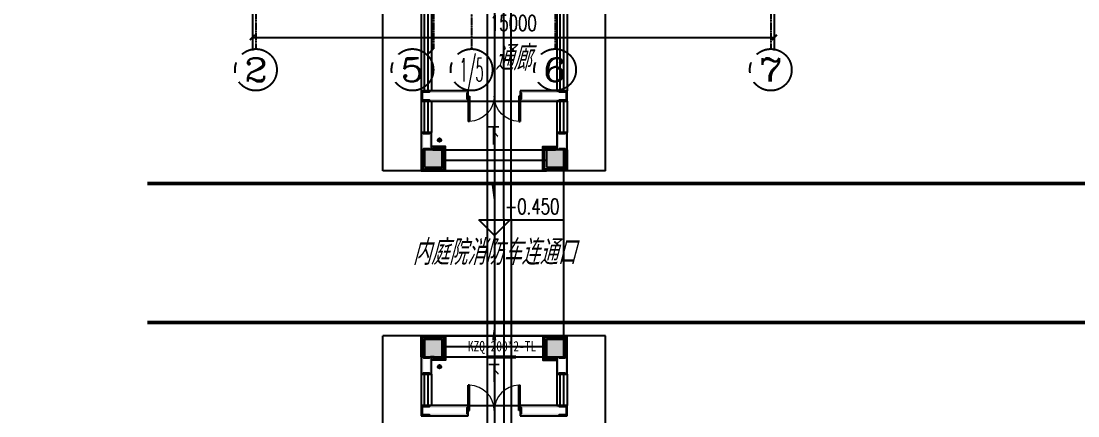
# Model space of a CAD drawing. Extents: x 1241380 to 1952554, y 1012187 to 1766051.
# Drawn here: x 1568965 to 1599344, y 1219321 to 1230675 of the extents above; entities that cross this region are included whole.
import ezdxf
from ezdxf.enums import TextEntityAlignment as Align

# ---------------------------------------------------------------- set-up
doc = ezdxf.new("R2010")
doc.units = 0
doc.linetypes.add('CENTER', pattern=[2, 1.25, -0.25, 0.25, -0.25])
for name, color, linetype in [('1-建筑底图', 8, 'Continuous'), ('AXIS', 251, 'CENTER'), ('AXIS_TEXT', 7, 'Continuous'), ('CABLETRAY_PDS', 4, 'Continuous'), ('PUB_DIM', 11, 'Continuous'), ('PUB_HATCH', 8, 'Continuous'), ('内网桥架', 1, 'Continuous'), ('抗震支吊架', 2, 'Continuous'), ('排水', 153, 'Continuous')]:
    doc.layers.add(name, color=color, linetype=linetype)
doc.styles.add('_TCH_AXIS', font='COMPLEX', dxfattribs={"bigfont": 'GBCBIG'})
doc.styles.add('_TCH_DIM', font='SIMPLEX', dxfattribs={"bigfont": 'GBCBIG'})
doc.styles.add('_TCH_DIM_T3', font='SIMPLEX', dxfattribs={"width": 0.705882, "bigfont": 'GBCBIG'})
doc.styles.add('A_DIM', font='SIMPLEX', dxfattribs={"width": 0.7, "bigfont": 'HZ'})
doc.styles.add('COMPLEX', font='COMPLEX')
doc.styles.add('kzcad', font='', dxfattribs={"width": 0.8})
doc.styles.get("Standard").update_dxf_attribs({"font": 'gbeitc.shx', "bigfont": 'gbcbig.shx'})
doc.styles.get('kzcad').set_extended_font_data('SimSun')
doc.linetypes.add('JIEDI', pattern='A,1.25,-0.25,0.25,-0.25,0.625,["/",Standard,S=0.6,R=0,X=0,Y=-0.3],0.625,-0.25,0.25,-0.25', length=4)
doc.dimstyles.new('_TCH_ARCH&&150', dxfattribs={"dimtxt": 446.25, "dimasz": 150, "dimexe": 375, "dimexo": 450, "dimgap": 189.375, "dimtad": 1, "dimdec": 0, "dimzin": 0, "dimdsep": 46, "dimtxsty": '_TCH_DIM_T3', "dimblk": 'ARCHTICK', "dimcen": 0.09, "dimclrt": 7, "dimazin": 2, "dimtfac": 1, "dimtdec": 0, "dimtix": 1, "dimtmove": 2, "dimatfit": 3, "dimfxl": 1, "dimtolj": 1, "dimtzin": 0, "dimarcsym": 0})

# ---------------------------------------------------------------- blocks, each defined once
blk = doc.blocks.new('_AXISO')
blk.add_circle((0, 0), 0.5)
at = {"layer": 'AXIS_TEXT', "style": 'COMPLEX', "width": 1.041667}
blk.add_attdef('A', text='', height=0.56, dxfattribs=at).set_placement((-0.25, -0.28), (0.25, -0.28), align=Align.FIT)
blk = doc.blocks.new('_ArchTick')
at = {"color": 0, "linetype": 'ByBlock', "const_width": 0.4}
blk.add_lwpolyline([(-0.5, -0.5), (0.5, 0.5)], dxfattribs=at)
blk = doc.blocks.new('*D96')
at = {"layer": 'Defpoints', "color": 0}
for p in [(931558, 802293), (946558, 802293), (946558, 800679)]:
    blk.add_point(p, dxfattribs=at)
at = {"layer": 'PUB_DIM', "color": 0, "lineweight": -2, "transparency": 16777216}
for p, q in [((931558, 801843), (931558, 800304)), ((946558, 801843), (946558, 800304)), ((931558, 800679), (946558, 800679))]:
    blk.add_line(p, q, dxfattribs=at)
at = {"layer": 'PUB_DIM', "color": 0, "lineweight": -2, "transparency": 16777216, "xscale": 150, "yscale": 150, "zscale": 150, "rotation": 180}
blk.add_blockref('_ArchTick', (931558, 800679), dxfattribs=at)
at = {"layer": 'PUB_DIM', "color": 0, "lineweight": -2, "transparency": 16777216, "xscale": 150, "yscale": 150, "zscale": 150}
blk.add_blockref('_ArchTick', (946558, 800679), dxfattribs=at)
at = {"layer": 'PUB_DIM', "color": 7, "transparency": 16777216, "insert": (939058, 801091), "char_height": 446.2, "attachment_point": 5, "style": '_TCH_DIM_T3'}
blk.add_mtext('\\A1;15000', dxfattribs=at)
blk = doc.blocks.new('ng')
at = {"layer": '排水'}
for p, q in [((345991, 781358), (346091, 781358)), ((346041, 781408), (346041, 781308))]:
    blk.add_line(p, q, dxfattribs=at)
blk.add_circle((346041, 781358), 50, dxfattribs=at)
blk = doc.blocks.new('雨水管2')
at = {"layer": '排水'}
for p in [(590894, 16367), (590894, 9849)]:
    blk.add_blockref('ng', p, dxfattribs=at)
blk = doc.blocks.new('_FZH')
blk.add_lwpolyline([(-0.5, -0.5), (0.5, -0.5), (0.5, 0.5), (-0.5, 0.5)], close=True)
at = {"layer": 'PUB_HATCH'}
blk.add_solid([(-0.5, -0.5), (0.5, -0.5), (-0.5, 0.5), (0.5, 0.5)], dxfattribs=at)
blk = doc.blocks.new('$WINLIB2D$00000001')
at = {"color": 0}
for points in [[(-0.5, 0.5), (-0.5, -0.5)], [(-0.5, 0.5), (0.5, 0.5)], [(0.5, -0.5), (0.5, 0.5)], [(0.5, 0.167), (-0.5, 0.167)], [(0.5, -0.167), (-0.5, -0.167)], [(-0.5, -0.5), (0.5, -0.5)]]:
    blk.add_lwpolyline(points, dxfattribs=at)
blk = doc.blocks.new('$DorLib2D$00000002')
at = {"color": 0}
for p, q in [((-0.5, 0), (-0.5, 0.4875)), ((-0.475, 0.4875), (-0.5, 0.4875)), ((-0.475, 0), (-0.475, 0.4875)), ((0.475, 0), (0.475, 0.4875)), ((0.475, 0.4875), (0.5, 0.4875)), ((0.5, 0), (0.5, 0.4875)), ((-0.5, 0), (-0.475, 0)), ((0.5, 0), (0.475, 0))]:
    blk.add_line(p, q, dxfattribs=at)
at = {"color": 0, "lineweight": 13}
for centre, start, end in [((-0.4875, 0), 0, 88.53072), ((0.4875, 0), 91.46928, 180)]:
    blk.add_arc(centre, 0.4875, start, end, dxfattribs=at)
blk = doc.blocks.new('A$C4A9128F6')
at = {"layer": '内网桥架'}
for p, q in [((-55295, -72277.8), (-55295, -54768.4)), ((-55095, -54768.4), (-55095, -72277.8))]:
    blk.add_line(p, q, dxfattribs=at)
blk = doc.blocks.new('ERT')
at = {"layer": 'AXIS'}
for p, q in [((931658.2, 802865.3), (931658.2, 800345.8)), ((936758.2, 802865.3), (936758.2, 800345.8)), ((940258.2, 802865.3), (940258.2, 800345.8)), ((946458.2, 802865.3), (946458.2, 800345.8)), ((937858.2, 802289.1), (937858.2, 800345.8)), ((936582.5, 800170.1), (936758.2, 800345.8))]:
    blk.add_line(p, q, dxfattribs=at)
ref = blk.add_blockref('_AXISO', (931658.2, 799745.8), dxfattribs=dict(at, xscale=1200, yscale=1200, zscale=1200))
ref.add_attrib('A', '2', dxfattribs={"layer": 'AXIS_TEXT', "height": 678.8, "style": '_TCH_AXIS', "width": 1.5}).set_placement((931318.8, 799406.4), (931997.6, 799406.4), align=Align.FIT)
ref = blk.add_blockref('_AXISO', (936158.2, 799745.8), dxfattribs=dict(at, xscale=1200, yscale=1200, zscale=1200))
ref.add_attrib('A', '5', dxfattribs={"layer": 'AXIS_TEXT', "height": 678.8, "style": '_TCH_AXIS', "width": 1.5}).set_placement((935818.8, 799406.4), (936497.6, 799406.4), align=Align.FIT)
ref = blk.add_blockref('_AXISO', (937858.2, 799745.8), dxfattribs=dict(at, xscale=1200, yscale=1200, zscale=1200))
ref.add_attrib('A', '1/5', dxfattribs={"layer": 'AXIS_TEXT', "height": 678.82, "style": '_TCH_AXIS', "width": 0.411765}).set_placement((937518.8, 799406.4), (938197.6, 799406.4), align=Align.FIT)
ref = blk.add_blockref('_AXISO', (940258.2, 799745.8), dxfattribs=dict(at, xscale=1200, yscale=1200, zscale=1200))
ref.add_attrib('A', '6', dxfattribs={"layer": 'AXIS_TEXT', "height": 678.8, "style": '_TCH_AXIS', "width": 1.5}).set_placement((939918.8, 799406.4), (940597.6, 799406.4), align=Align.FIT)
ref = blk.add_blockref('_AXISO', (946458.2, 799745.8), dxfattribs=dict(at, xscale=1200, yscale=1200, zscale=1200))
ref.add_attrib('A', '7', dxfattribs={"layer": 'AXIS_TEXT', "height": 678.8, "style": '_TCH_AXIS', "width": 1.5}).set_placement((946118.8, 799406.4), (946797.6, 799406.4), align=Align.FIT)
at = {"layer": 'PUB_DIM'}
dim = blk.add_aligned_dim(p1=(931558.2, 802292.7), p2=(946558.2, 802292.7), distance=-1614.1, dimstyle='_TCH_ARCH&&150', dxfattribs=at)
dim.commit()
dim.dimension.update_dxf_attribs({"geometry": '*D96', "text_midpoint": (939058.2, 801091.2)})
blk = doc.blocks.new('1-一层建筑底图')
at = {"layer": '1-建筑底图'}
for points in [[(10000, 26000), (9700, 26000), (9760, 25940), (9940, 25940)], [(9700, 26000), (9700, 25800), (9760, 25800), (9760, 25940)], [(11050, 26000), (10000, 26000), (9940, 25940), (10990, 25940)], [(11050, 25700), (11050, 26000), (10990, 25940), (10990, 25760)], [(13600, 26000), (12550, 26000), (12610, 25940), (13660, 25940)], [(12550, 26000), (12550, 25700), (12610, 25760), (12610, 25940)], [(13900, 26000), (13600, 26000), (13660, 25940), (13840, 25940)], [(13900, 25800), (13900, 26000), (13840, 25940), (13840, 25800)], [(9700, 25800), (9700, 25700), (9760, 25760), (9760, 25800)], [(9700, 25700), (10000, 25700), (9940, 25760), (9760, 25760)], [(10000, 25700), (11050, 25700), (10990, 25760), (9940, 25760)], [(12550, 25700), (13600, 25700), (13660, 25760), (12610, 25760)], [(13600, 25700), (13900, 25700), (13840, 25760), (13660, 25760)], [(13900, 25700), (13900, 25800), (13840, 25800), (13840, 25760)], [(10000, 24800), (9700, 24800), (9760, 24740), (9940, 24740)], [(9700, 24800), (9700, 24300), (9760, 24360), (9760, 24740)], [(10000, 24300), (10000, 24800), (9940, 24740), (9940, 24360)], [(13900, 24800), (13600, 24800), (13660, 24740), (13840, 24740)], [(13600, 24800), (13600, 24300), (13660, 24360), (13660, 24740)], [(13900, 24300), (13900, 24800), (13840, 24740), (13840, 24360)], [(9700, 24300), (10000, 24300), (9940, 24360), (9760, 24360)], [(13600, 24300), (13900, 24300), (13840, 24360), (13660, 24360)], [(10300, 24300), (9800, 24300), (9860, 24240), (10240, 24240)], [(9800, 24300), (9800, 23800), (9860, 23860), (9860, 24240)], [(10300, 23800), (10300, 24300), (10240, 24240), (10240, 23860)], [(13800, 24300), (13300, 24300), (13360, 24240), (13740, 24240)], [(13300, 24300), (13300, 23800), (13360, 23860), (13360, 24240)], [(13800, 23800), (13800, 24300), (13740, 24240), (13740, 23860)], [(9800, 23800), (10300, 23800), (10240, 23860), (9860, 23860)], [(13300, 23800), (13800, 23800), (13740, 23860), (13360, 23860)], [(10300, 18850), (9800, 18850), (9860, 18790), (10240, 18790)], [(9800, 18850), (9800, 18350), (9860, 18410), (9860, 18790)], [(10300, 18350), (10300, 18850), (10240, 18790), (10240, 18410)], [(13800, 18850), (13300, 18850), (13360, 18790), (13740, 18790)], [(13300, 18850), (13300, 18350), (13360, 18410), (13360, 18790)], [(13800, 18350), (13800, 18850), (13740, 18790), (13740, 18410)], [(9700, 18350), (9700, 17850), (9760, 17910), (9760, 18290)], [(10000, 18350), (9700, 18350), (9760, 18290), (9940, 18290)], [(9800, 18350), (10300, 18350), (10240, 18410), (9860, 18410)], [(10000, 17850), (10000, 18350), (9940, 18290), (9940, 17910)], [(13300, 18350), (13800, 18350), (13740, 18410), (13360, 18410)], [(13600, 18350), (13600, 17850), (13660, 17910), (13660, 18290)], [(13900, 18350), (13600, 18350), (13660, 18290), (13840, 18290)], [(13900, 17850), (13900, 18350), (13840, 18290), (13840, 17910)], [(9700, 17850), (10000, 17850), (9940, 17910), (9760, 17910)], [(13600, 17850), (13900, 17850), (13840, 17910), (13660, 17910)], [(10000, 16950), (9700, 16950), (9760, 16890), (9940, 16890)], [(9700, 16950), (9700, 16850), (9760, 16850), (9760, 16890)], [(9700, 16850), (9700, 16650), (9760, 16710), (9760, 16850)], [(9700, 16650), (10000, 16650), (9940, 16710), (9760, 16710)], [(11050, 16950), (10000, 16950), (9940, 16890), (10990, 16890)], [(10000, 16650), (11050, 16650), (10990, 16710), (9940, 16710)], [(11050, 16650), (11050, 16950), (10990, 16890), (10990, 16710)], [(13600, 16950), (12550, 16950), (12610, 16890), (13660, 16890)], [(12550, 16950), (12550, 16650), (12610, 16710), (12610, 16890)], [(12550, 16650), (13600, 16650), (13660, 16710), (12610, 16710)], [(13900, 16950), (13600, 16950), (13660, 16890), (13840, 16890)], [(13600, 16650), (13900, 16650), (13840, 16710), (13660, 16710)], [(13900, 16850), (13900, 16950), (13840, 16890), (13840, 16850)], [(13900, 16650), (13900, 16850), (13840, 16850), (13840, 16710)]]:
    blk.add_hatch(color=8, dxfattribs=at).paths.add_polyline_path(points)
at = {"layer": '1-建筑底图', "color": 8}
for p, q in [((10000, 26000), (9700, 26000)), ((9700, 26000), (9700, 25800)), ((11050, 26000), (10000, 26000)), ((11050, 25700), (11050, 26000)), ((13600, 26000), (12550, 26000)), ((12550, 26000), (12550, 25700)), ((13900, 26000), (13600, 26000)), ((13900, 25800), (13900, 26000)), ((9700, 25800), (9700, 25700)), ((9700, 25700), (10000, 25700)), ((10000, 25700), (11050, 25700)), ((11050, 25700), (12550, 25700)), ((12550, 25700), (13600, 25700)), ((13600, 25700), (13900, 25700)), ((13900, 25700), (13900, 25800)), ((10000, 24800), (9700, 24800)), ((9700, 24800), (9700, 24300)), ((10000, 24300), (10000, 24800)), ((13900, 24800), (13600, 24800)), ((13600, 24800), (13600, 24300)), ((13900, 24300), (13900, 24800)), ((9700, 24300), (9800, 24300)), ((10040, 24300), (13560, 24300)), ((10300, 24000), (13300, 24000)), ((13800, 24300), (13900, 24300)), ((10300, 23700), (13300, 23700)), ((11805, 21842), (11355, 22292)), ((11355, 22292), (13806, 22292)), ((11805, 21842), (12255, 22292)), ((10275, 18950), (13300, 18950)), ((10275, 18650), (13300, 18650)), ((9700, 18350), (9700, 17850)), ((9800, 18350), (9700, 18350)), ((10000, 17850), (10000, 18350)), ((10040, 18350), (13600, 18350)), ((13600, 18350), (13600, 17850)), ((13900, 18350), (13800, 18350)), ((13900, 17850), (13900, 18350)), ((9700, 17850), (10000, 17850)), ((13600, 17850), (13900, 17850)), ((10000, 16950), (9700, 16950)), ((9700, 16950), (9700, 16850)), ((9700, 16850), (9700, 16650)), ((11050, 16950), (10000, 16950)), ((11050, 16650), (11050, 16950)), ((11050, 16950), (12550, 16950)), ((13600, 16950), (12550, 16950)), ((12550, 16950), (12550, 16650)), ((13900, 16950), (13600, 16950)), ((13900, 16850), (13900, 16950)), ((13900, 16650), (13900, 16850)), ((9700, 16650), (10000, 16650)), ((10000, 16650), (11050, 16650)), ((12550, 16650), (13600, 16650)), ((13600, 16650), (13900, 16650))]:
    blk.add_line(p, q, dxfattribs=at)
at = {"layer": '1-建筑底图', "color": 8, "ltscale": 3, "const_width": 100}
blk.add_lwpolyline([(-2546, 71265), (72950, 71265), (72950, 19335), (1829, 19335)], dxfattribs=at)
blk.add_lwpolyline([(-2546, 67265), (56950, 67265, -0.414214), (68950, 55265), (68950, 35335, -0.414214), (56950, 23335), (1829, 23335)], format="xyb", dxfattribs=at)
at = {"layer": '1-建筑底图', "color": 8}
for points in [[(8600, 23700), (8600, 29000), (3650, 29000), (3650, 61600), (8600, 61600), (8600, 66800)], [(15000, 23700), (15000, 29000), (21050, 29000), (21050, 43850)], [(9800, 24300), (9700, 24300), (9700, 23700), (10400, 23700), (10400, 24400), (10000, 24400), (10000, 24300)], [(9800, 24250), (9750, 24250), (9750, 23750), (10350, 23750), (10350, 24350), (10050, 24350), (10050, 24300)], [(13800, 24300), (13900, 24300), (13900, 23700), (13200, 23700), (13200, 24400), (13600, 24400), (13600, 24300)], [(13800, 24250), (13850, 24250), (13850, 23750), (13250, 23750), (13250, 24350), (13550, 24350), (13550, 24300)], [(15000, 23700), (8600, 23700)], [(13800, 18850), (13800, 23800)], [(55850, -1150), (-1150, -1150), (-1150, 1150), (-1750, 1150), (-1750, 11350), (-1150, 11350), (-1150, 13650), (8600, 13650), (8600, 18950)], [(15000, 18950), (8600, 18950)], [(9800, 18350), (9700, 18350), (9700, 18950), (10400, 18950), (10400, 18250), (10000, 18250), (10000, 18375)], [(9800, 18400), (9750, 18400), (9750, 18900), (10350, 18900), (10350, 18300), (10050, 18300), (10050, 18375)], [(13800, 18350), (13900, 18350), (13900, 18950), (13200, 18950), (13200, 18250), (13600, 18250), (13600, 18350)], [(13800, 18400), (13850, 18400), (13850, 18900), (13250, 18900), (13250, 18300), (13550, 18300), (13550, 18350)], [(56600, 15650), (26100, 15650), (26100, 13650), (15000, 13650), (15000, 18950)]]:
    blk.add_lwpolyline(points, dxfattribs=at)
for points in [[(11786, 24297, 0, 0, 0), (11786, 22849, 0, 120, 0), (11786, 23299, 0, 0, 0)], [(11800, 18305, 0, 0, 0), (11800, 19277, 0, 120, 0), (11800, 18827, 0, 0, 0)]]:
    blk.add_lwpolyline(points, format="xyseb", dxfattribs=at)
for name in ['ERT', '雨水管2']:
    blk.add_blockref(name, (-926708, -773142), dxfattribs=at)
for name, p, xscale, yscale, zscale, rotation in [('$WINLIB2D$00000001', (9850, 27500), -3000, 300, -3000, 90.0000000001176), ('$WINLIB2D$00000001', (13750, 27500), -3000, -300, -3000, 90.0000000001176), ('$WINLIB2D$00000001', (9850, 25250), -900, 300, -900, 90), ('$WINLIB2D$00000001', (13750, 25250), -900, -300, -900, 90), ('_FZH', (10050, 24050), 500.0000001039589, 500.0000001039589, 500.0000001039589, 359.9999999980257), ('_FZH', (13550, 24050), 499.9999998704297, 499.9999998704297, 499.9999998704297, 1.886306150175933e-08), ('_FZH', (10050, 18600), 499.9999999125721, 499.9999999125721, 499.9999999125721, 7.190374928282422e-09), ('_FZH', (13550, 18600), 500.0000000898726, 500.0000000898726, 500.0000000898726, 2.493285850870951e-08), ('$WINLIB2D$00000001', (9850, 17400), -900, 300, -900, 90), ('$WINLIB2D$00000001', (13750, 17400), -900, -300, -900, 90)]:
    blk.add_blockref(name, p, dxfattribs=dict(at, xscale=xscale, yscale=yscale, zscale=zscale, rotation=rotation))
at = {"layer": '1-建筑底图', "color": 8, "xscale": 1500, "zscale": 1500}
for p, yscale in [((11800, 25850), -1500), ((11800, 16800), 1500)]:
    blk.add_blockref('$DorLib2D$00000002', p, dxfattribs=dict(at, yscale=yscale))
at = {"layer": '1-建筑底图', "color": 8}
for s, p in [('通廊', (11819, 26584)), ('内庭院消防车连通口', (9450, 20992))]:
    blk.add_text(s, height=723.4, dxfattribs=at).set_placement(p)
for s, height, style, width, p in [('下', 525, 'A_DIM', 0.7, (11604, 24454)), ('-0.450', 446.2, '_TCH_DIM', 0.705882, (12111, 22449)), ('下', 525, 'A_DIM', 0.7, (11618, 17622))]:
    blk.add_text(s, height=height, dxfattribs=dict(at, style=style, width=width)).set_placement(p)

msp = doc.modelspace()

# ---------------------------------------------------------------- linework, layer by layer
at = {"layer": 'CABLETRAY_PDS'}
for p, q in [((1582853.4, 1214879), (1582815, 1287375.8)), ((1583015, 1287375.9), (1583053.4, 1214879.1))]:
    msp.add_line(p, q, dxfattribs=at)
at = {"layer": '抗震支吊架', "color": 2, "const_width": 100}
msp.add_lwpolyline([(1582388.7, 1221015.3), (1583188.7, 1221015.3)], dxfattribs=at)

# ---------------------------------------------------------------- block references
at = {"layer": '1-建筑底图', "linetype": 'JIEDI'}
msp.add_blockref('1-一层建筑底图', (1570765, 1202671.1), dxfattribs=at)
at = {"layer": '1-建筑底图', "color": 3}
msp.add_blockref('A$C4A9128F6', (1637664.8, 1286867.8), dxfattribs=at)

# ---------------------------------------------------------------- texts
at = {"layer": '抗震支吊架', "color": 2, "style": 'kzcad', "width": 0.8}
msp.add_text('KZQ-200*2-TL', height=300, rotation=359.88539, dxfattribs=at).set_placement((1582788.7, 1221175.3), align=Align.CENTER)

doc.saveas('drawing.dxf')
